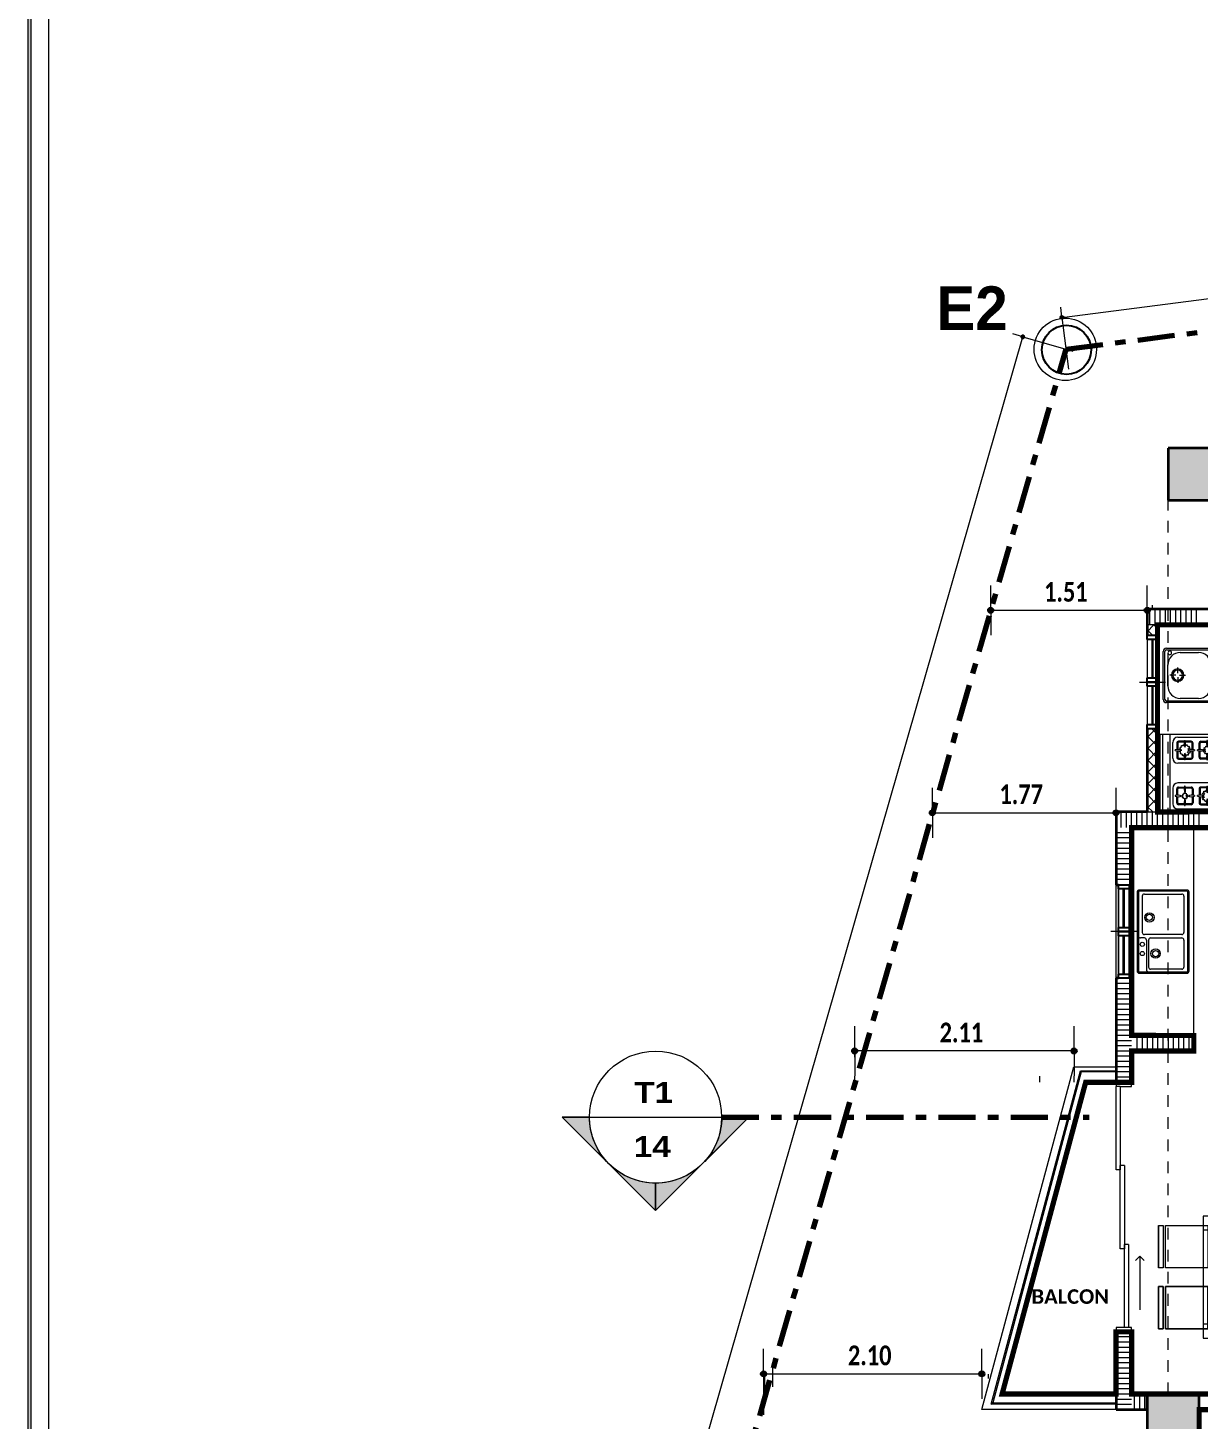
# Model space of a CAD drawing. Header units: metres. Extents: x -144 to 1000, y -717 to 29.
# Drawn here: x 724.58 to 735.85, y -557.51 to -544.12 of the extents above; entities that cross this region are included whole.
import ezdxf

# ---------------------------------------------------------------- set-up
doc = ezdxf.new("R2010")
doc.units = ezdxf.units.M
doc.linetypes.add('basculante modificado', pattern=[0.18, 0.1125, -0.0675])
doc.linetypes.add('Dash Dot 3_16_', pattern=[0.595313, 0.357187, -0.119063, 0, -0.119063])
doc.layers.get('0').update_dxf_attribs({"color": 1})
doc.layers.add('00-MEDICION', color=30, linetype='Continuous')
for name, color, linetype, lineweight in [('A-ANNO-DIMS', 1, 'Continuous', 9), ('A-DETL', 1, 'Continuous', 9), ('A-DETL-GENF', 1, 'Continuous', 9), ('A-DETL-THIN', 1, 'Continuous', 9), ('A-DOOR', 1, 'Continuous', 9), ('A-DOOR-FRAM', 1, 'Continuous', 9), ('A-FLOR', 2, 'Continuous', 9), ('A-FLOR-HRAL', 1, 'Continuous', 9), ('A-GLAZ', 1, 'Continuous', 9), ('A-WALL', 4, 'Continuous', 9), ('G-ANNO-SYMB', 1, 'Continuous', 9), ('G-ANNO-TEXT', 2, 'Continuous', 9), ('G-ANNO-TTLB', 3, 'Continuous', 18), ('G-IMPT', 1, 'Continuous', 9), ('P-SANR-FIXT', 1, 'Continuous', 9), ('S-COLS', 7, 'Continuous', 9)]:
    doc.layers.add(name, color=color, linetype=linetype, lineweight=lineweight)
doc.layers.add('A-WALL-PATT', color=7, linetype='Continuous', lineweight=35, true_color=0x9c9c9c)
doc.styles.add('Arial Black', font='', dxfattribs={"height": 0.15})
doc.styles.add('Britannic Bold_B', font='', dxfattribs={"width": 0.7})
doc.styles.add('Calibri_B', font='calibrib.ttf', dxfattribs={"height": 0.165})
doc.styles.add('Calibri_B_7', font='calibrib.ttf', dxfattribs={"width": 0.8, "height": 0.18})
doc.styles.get('Arial Black').set_extended_font_data('Arial Black')
doc.styles.get('Britannic Bold_B').set_extended_font_data('Britannic Bold', bold=True)

# ---------------------------------------------------------------- blocks, each defined once
blk = doc.blocks.new('tarjeta de nathalie 00')
at = {"layer": 'G-IMPT', "lineweight": 9}
h = blk.add_hatch(color=3, dxfattribs=at)
h.paths.add_polyline_path([(-145.23888, -717.38489), (-145.21019, -717.38489), (-145.21019, -716.89355), (-145.21019, -716.79934), (-145.23888, -716.79934), (-145.23888, -716.89379)])
h.paths.add_polyline_path([(-145.20996, -716.7991), (-145.20996, -717.3851), (-145.2392, -717.3851), (-145.2392, -716.7991)])
h.paths.add_polyline_path([(-145.23902, -717.3868), (-145.20826, -717.3868), (-145.20826, -716.7974), (-145.2392, -716.7974), (-146.09866, -716.7974), (-146.09866, -717.3868)])
h.paths.add_polyline_path([(-145.20795, -716.79707), (-145.20795, -717.3871), (-146.09898, -717.3871), (-146.09898, -716.79707)])
at = {"layer": 'G-ANNO-TTLB'}
for p, q in [((-146.09898, -716.79707), (-146.09898, -717.3871)), ((-146.09898, -716.79707), (-146.09898, -717.38713)), ((-146.09866, -717.3868), (-146.09866, -716.7974)), ((-146.09696, -717.3851), (-146.09696, -716.7991))]:
    blk.add_line(p, q, dxfattribs=at)
blk = doc.blocks.new('A$C4d52d4f2')
blk.add_circle((-0.79054, -0.16864), 0.00238)
blk = doc.blocks.new('COMEDOR 6 SILLAS - 23-comedor 6_dwg-323363-Nivel 13')
at = {"layer": 'G-IMPT'}
for p, q in [((-2212.753, 502.635), (-2211.58, 502.635)), ((-2212.618, 501.836), (-2212.618, 502.723)), ((-2211.715, 501.836), (-2211.715, 502.723)), ((-2212.145, 502.138), (-2212.467, 502.46)), ((-2211.94, 502.092), (-2212.262, 502.414)), ((-2212.753, 501.924), (-2211.58, 501.924))]:
    blk.add_line(p, q, dxfattribs=at)
at = {"layer": 'G-IMPT', "flags": 128}
for points in [[(-2212.663, 503.152), (-2212.663, 503.107), (-2212.257, 503.107), (-2212.257, 503.152), (-2212.663, 503.152), (-2212.257, 503.152)], [(-2212.663, 501.407), (-2212.663, 501.452), (-2212.257, 501.452), (-2212.257, 501.407), (-2212.663, 501.407), (-2212.257, 501.407)]]:
    blk.add_lwpolyline(points, dxfattribs=at)
for points in [[(-2212.663, 502.723), (-2212.663, 502.678), (-2212.257, 502.678), (-2212.257, 502.723), (-2212.257, 503.084), (-2212.663, 503.084)], [(-2212.076, 503.107), (-2211.67, 503.107), (-2211.67, 503.152), (-2212.076, 503.152), (-2212.076, 503.107), (-2212.076, 503.152), (-2211.67, 503.152), (-2212.076, 503.152), (-2211.67, 503.152), (-2211.67, 503.107)], [(-2212.076, 502.723), (-2212.076, 502.678), (-2211.67, 502.678), (-2211.67, 502.723), (-2211.67, 503.084), (-2212.076, 503.084), (-2212.076, 502.723), (-2212.076, 503.084), (-2211.67, 503.084), (-2211.67, 502.723), (-2211.67, 502.678), (-2212.076, 502.678)], [(-2212.753, 502.723), (-2211.58, 502.723), (-2211.58, 501.836), (-2212.753, 501.836)], [(-2213.137, 502.483), (-2213.182, 502.483), (-2213.182, 502.076), (-2213.137, 502.076)], [(-2213.137, 502.076), (-2213.182, 502.076), (-2213.182, 502.483), (-2213.137, 502.483)], [(-2212.753, 502.483), (-2213.114, 502.483), (-2213.114, 502.076), (-2212.753, 502.076), (-2212.708, 502.076), (-2212.708, 502.483)], [(-2212.753, 502.076), (-2213.114, 502.076), (-2213.114, 502.483), (-2212.753, 502.483), (-2212.708, 502.483), (-2212.708, 502.076)], [(-2211.58, 502.483), (-2211.219, 502.483), (-2211.219, 502.076), (-2211.58, 502.076), (-2211.625, 502.076), (-2211.625, 502.483)], [(-2211.58, 502.076), (-2211.219, 502.076), (-2211.219, 502.483), (-2211.58, 502.483), (-2211.625, 502.483), (-2211.625, 502.076)], [(-2211.196, 502.483), (-2211.151, 502.483), (-2211.151, 502.076), (-2211.196, 502.076)], [(-2211.196, 502.076), (-2211.151, 502.076), (-2211.151, 502.483), (-2211.196, 502.483)], [(-2212.663, 501.836), (-2212.663, 501.881), (-2212.257, 501.881), (-2212.257, 501.836), (-2212.257, 501.475), (-2212.663, 501.475)], [(-2211.67, 501.836), (-2211.67, 501.881), (-2212.076, 501.881), (-2212.076, 501.836), (-2212.076, 501.475), (-2211.67, 501.475)], [(-2211.67, 501.836), (-2211.67, 501.881), (-2212.076, 501.881), (-2212.076, 501.836), (-2212.076, 501.475), (-2211.67, 501.475)], [(-2212.076, 501.452), (-2212.076, 501.407), (-2211.67, 501.407), (-2212.076, 501.407), (-2211.67, 501.407), (-2211.67, 501.452), (-2212.076, 501.452), (-2212.076, 501.407), (-2211.67, 501.407), (-2211.67, 501.452)]]:
    blk.add_lwpolyline(points, close=True, dxfattribs=at)
blk = doc.blocks.new('ESTUFA TIPO - 13-estufa_dwg-319792-Nivel 13')
at = {"layer": 'G-IMPT'}
for p, q in [((-2234.028, 503.542), (-2234.028, 504.282)), ((-2233.957, 503.542), (-2233.957, 504.282)), ((-2233.882, 504.257), (-2233.532, 504.257)), ((-2233.932, 504.057), (-2233.932, 504.207)), ((-2233.907, 504.129), (-2233.907, 504.136)), ((-2233.893, 504.2), (-2233.893, 504.139)), ((-2233.893, 504.126), (-2233.893, 504.065)), ((-2233.884, 504.2), (-2233.884, 504.14)), ((-2233.884, 504.125), (-2233.884, 504.065)), ((-2233.82, 504.218), (-2233.875, 504.218)), ((-2233.821, 504.209), (-2233.875, 504.209)), ((-2233.86, 504.145), (-2233.867, 504.146)), ((-2233.86, 504.12), (-2233.867, 504.118)), ((-2233.862, 504.16), (-2233.855, 504.156)), ((-2233.862, 504.105), (-2233.855, 504.109)), ((-2233.847, 504.165), (-2233.853, 504.171)), ((-2233.847, 504.099), (-2233.853, 504.094)), ((-2233.842, 504.179), (-2233.838, 504.173)), ((-2233.827, 504.177), (-2233.829, 504.185)), ((-2233.818, 504.225), (-2233.811, 504.225)), ((-2233.754, 504.218), (-2233.809, 504.218)), ((-2233.754, 504.209), (-2233.808, 504.209)), ((-2233.802, 504.177), (-2233.8, 504.185)), ((-2233.787, 504.179), (-2233.791, 504.173)), ((-2233.782, 504.165), (-2233.776, 504.171)), ((-2233.782, 504.099), (-2233.776, 504.094)), ((-2233.767, 504.16), (-2233.774, 504.156)), ((-2233.767, 504.105), (-2233.774, 504.109)), ((-2233.769, 504.145), (-2233.762, 504.146)), ((-2233.769, 504.12), (-2233.762, 504.118)), ((-2233.745, 504.14), (-2233.745, 504.2)), ((-2233.745, 504.065), (-2233.745, 504.125)), ((-2233.736, 504.139), (-2233.736, 504.2)), ((-2233.736, 504.065), (-2233.736, 504.126)), ((-2233.678, 504.139), (-2233.678, 504.2)), ((-2233.678, 504.065), (-2233.678, 504.126)), ((-2233.669, 504.14), (-2233.669, 504.2)), ((-2233.669, 504.065), (-2233.669, 504.125)), ((-2233.66, 504.218), (-2233.605, 504.218)), ((-2233.66, 504.209), (-2233.606, 504.209)), ((-2233.631, 504.141), (-2233.636, 504.142)), ((-2233.631, 504.124), (-2233.636, 504.123)), ((-2233.632, 504.151), (-2233.628, 504.149)), ((-2233.632, 504.113), (-2233.628, 504.116)), ((-2233.623, 504.156), (-2233.626, 504.159)), ((-2233.623, 504.109), (-2233.626, 504.106)), ((-2233.619, 504.165), (-2233.616, 504.161)), ((-2233.619, 504.1), (-2233.616, 504.104)), ((-2233.608, 504.164), (-2233.609, 504.169)), ((-2233.608, 504.101), (-2233.609, 504.096)), ((-2233.596, 504.225), (-2233.603, 504.225)), ((-2233.594, 504.218), (-2233.539, 504.218)), ((-2233.593, 504.209), (-2233.539, 504.209)), ((-2233.591, 504.164), (-2233.59, 504.169)), ((-2233.591, 504.101), (-2233.59, 504.096)), ((-2233.58, 504.165), (-2233.583, 504.161)), ((-2233.58, 504.1), (-2233.583, 504.104)), ((-2233.576, 504.156), (-2233.573, 504.159)), ((-2233.576, 504.109), (-2233.573, 504.106)), ((-2233.567, 504.151), (-2233.571, 504.149)), ((-2233.567, 504.113), (-2233.571, 504.116)), ((-2233.568, 504.141), (-2233.563, 504.142)), ((-2233.568, 504.124), (-2233.563, 504.123)), ((-2233.53, 504.2), (-2233.53, 504.14)), ((-2233.53, 504.125), (-2233.53, 504.065)), ((-2233.521, 504.2), (-2233.521, 504.139)), ((-2233.521, 504.126), (-2233.521, 504.065)), ((-2233.507, 504.129), (-2233.507, 504.136)), ((-2233.482, 504.207), (-2233.482, 504.057)), ((-2233.532, 504.007), (-2233.882, 504.007)), ((-2233.875, 504.056), (-2233.821, 504.056)), ((-2233.875, 504.047), (-2233.82, 504.047)), ((-2233.842, 504.085), (-2233.838, 504.092)), ((-2233.827, 504.087), (-2233.829, 504.08)), ((-2233.811, 504.04), (-2233.818, 504.04)), ((-2233.809, 504.047), (-2233.754, 504.047)), ((-2233.808, 504.056), (-2233.754, 504.056)), ((-2233.802, 504.087), (-2233.8, 504.08)), ((-2233.787, 504.085), (-2233.791, 504.092)), ((-2233.606, 504.056), (-2233.66, 504.056)), ((-2233.605, 504.047), (-2233.66, 504.047)), ((-2233.603, 504.04), (-2233.596, 504.04)), ((-2233.539, 504.047), (-2233.594, 504.047)), ((-2233.539, 504.056), (-2233.593, 504.056)), ((-2233.932, 503.767), (-2233.932, 503.617)), ((-2233.893, 503.699), (-2233.893, 503.76)), ((-2233.884, 503.7), (-2233.884, 503.76)), ((-2233.532, 503.817), (-2233.882, 503.817)), ((-2233.875, 503.778), (-2233.82, 503.778)), ((-2233.875, 503.769), (-2233.821, 503.769)), ((-2233.837, 503.698), (-2233.841, 503.699)), ((-2233.838, 503.706), (-2233.835, 503.704)), ((-2233.831, 503.709), (-2233.834, 503.712)), ((-2233.828, 503.716), (-2233.826, 503.713)), ((-2233.821, 503.715), (-2233.822, 503.719)), ((-2233.811, 503.785), (-2233.818, 503.785)), ((-2233.814, 503.72), (-2233.814, 503.716)), ((-2233.809, 503.778), (-2233.754, 503.778)), ((-2233.808, 503.769), (-2233.754, 503.769)), ((-2233.808, 503.715), (-2233.807, 503.719)), ((-2233.801, 503.716), (-2233.803, 503.713)), ((-2233.798, 503.709), (-2233.795, 503.712)), ((-2233.791, 503.706), (-2233.794, 503.704)), ((-2233.792, 503.698), (-2233.788, 503.699)), ((-2233.745, 503.76), (-2233.745, 503.7)), ((-2233.736, 503.76), (-2233.736, 503.699)), ((-2233.678, 503.76), (-2233.678, 503.699)), ((-2233.669, 503.76), (-2233.669, 503.7)), ((-2233.605, 503.778), (-2233.66, 503.778)), ((-2233.606, 503.769), (-2233.66, 503.769)), ((-2233.645, 503.705), (-2233.652, 503.706)), ((-2233.647, 503.72), (-2233.64, 503.716)), ((-2233.632, 503.725), (-2233.638, 503.731)), ((-2233.627, 503.739), (-2233.623, 503.733)), ((-2233.612, 503.737), (-2233.614, 503.745)), ((-2233.603, 503.785), (-2233.596, 503.785)), ((-2233.539, 503.778), (-2233.594, 503.778)), ((-2233.539, 503.769), (-2233.593, 503.769)), ((-2233.587, 503.737), (-2233.585, 503.745)), ((-2233.572, 503.739), (-2233.576, 503.733)), ((-2233.567, 503.725), (-2233.561, 503.731)), ((-2233.552, 503.72), (-2233.559, 503.716)), ((-2233.554, 503.705), (-2233.547, 503.706)), ((-2233.53, 503.7), (-2233.53, 503.76)), ((-2233.521, 503.699), (-2233.521, 503.76)), ((-2233.482, 503.617), (-2233.482, 503.767)), ((-2233.907, 503.696), (-2233.907, 503.689)), ((-2233.893, 503.625), (-2233.893, 503.686)), ((-2233.884, 503.625), (-2233.884, 503.685)), ((-2233.882, 503.567), (-2233.532, 503.567)), ((-2233.821, 503.616), (-2233.875, 503.616)), ((-2233.82, 503.607), (-2233.875, 503.607)), ((-2233.842, 503.692), (-2233.838, 503.692)), ((-2233.837, 503.686), (-2233.841, 503.685)), ((-2233.838, 503.679), (-2233.835, 503.681)), ((-2233.831, 503.676), (-2233.834, 503.673)), ((-2233.828, 503.669), (-2233.826, 503.672)), ((-2233.821, 503.67), (-2233.822, 503.666)), ((-2233.818, 503.6), (-2233.811, 503.6)), ((-2233.814, 503.665), (-2233.814, 503.669)), ((-2233.754, 503.607), (-2233.809, 503.607)), ((-2233.808, 503.67), (-2233.807, 503.666)), ((-2233.754, 503.616), (-2233.808, 503.616)), ((-2233.801, 503.669), (-2233.803, 503.672)), ((-2233.798, 503.676), (-2233.795, 503.673)), ((-2233.791, 503.679), (-2233.794, 503.681)), ((-2233.792, 503.686), (-2233.788, 503.685)), ((-2233.787, 503.692), (-2233.791, 503.692)), ((-2233.745, 503.685), (-2233.745, 503.625)), ((-2233.736, 503.686), (-2233.736, 503.625)), ((-2233.678, 503.686), (-2233.678, 503.625)), ((-2233.669, 503.685), (-2233.669, 503.625)), ((-2233.66, 503.616), (-2233.606, 503.616)), ((-2233.66, 503.607), (-2233.605, 503.607)), ((-2233.645, 503.68), (-2233.652, 503.678)), ((-2233.647, 503.665), (-2233.64, 503.669)), ((-2233.632, 503.659), (-2233.638, 503.654)), ((-2233.627, 503.645), (-2233.623, 503.652)), ((-2233.612, 503.647), (-2233.614, 503.64)), ((-2233.596, 503.6), (-2233.603, 503.6)), ((-2233.594, 503.607), (-2233.539, 503.607)), ((-2233.593, 503.616), (-2233.539, 503.616)), ((-2233.587, 503.647), (-2233.585, 503.64)), ((-2233.572, 503.645), (-2233.576, 503.652)), ((-2233.567, 503.659), (-2233.561, 503.654)), ((-2233.552, 503.665), (-2233.559, 503.669)), ((-2233.554, 503.68), (-2233.547, 503.678)), ((-2233.53, 503.625), (-2233.53, 503.685)), ((-2233.521, 503.625), (-2233.521, 503.686)), ((-2233.507, 503.696), (-2233.507, 503.689))]:
    blk.add_line(p, q, dxfattribs=at)
at = {"layer": 'G-IMPT', "flags": 128}
for points in [[(-2234.057, 504.282), (-2234.057, 503.542), (-2233.457, 503.542), (-2233.457, 504.282)], [(-2233.722, 504.136), (-2233.722, 504.129)], [(-2233.692, 504.136), (-2233.692, 504.129)], [(-2233.454, 504.162), (-2233.454, 504.204), (-2233.44, 504.204), (-2233.44, 504.162)], [(-2233.454, 504.103), (-2233.454, 504.061), (-2233.44, 504.061), (-2233.44, 504.103)], [(-2233.454, 504.003), (-2233.454, 503.821), (-2233.441, 503.821), (-2233.441, 504.003)], [(-2233.454, 503.722), (-2233.454, 503.764), (-2233.44, 503.764), (-2233.44, 503.722)], [(-2233.722, 503.696), (-2233.722, 503.689)], [(-2233.692, 503.689), (-2233.692, 503.696)], [(-2233.454, 503.663), (-2233.454, 503.621), (-2233.44, 503.621), (-2233.44, 503.663)]]:
    blk.add_lwpolyline(points, close=True, dxfattribs=at)
for points in [[(-2233.457, 503.566), (-2233.425, 503.566), (-2233.425, 504.258), (-2233.457, 504.258)], [(-2233.457, 503.576), (-2233.435, 503.576), (-2233.435, 504.248), (-2233.457, 504.248)]]:
    blk.add_lwpolyline(points, dxfattribs=at)
at = {"layer": 'G-IMPT'}
for centre, radius, start, end in [((-2233.882, 504.207), 0.05, 90, 180), ((-2233.532, 504.207), 0.05, 360, 90), ((-2233.881, 504.038), 0.101, 67.854, 105.3116), ((-2233.881, 504.226), 0.101, 254.6884, 292.146), ((-2233.875, 504.2), 0.018, 90, 180), ((-2233.875, 504.2), 0.009, 90, 180), ((-2233.814, 504.132), 0.0543, 187.1393, 195), ((-2233.814, 504.132), 0.0543, 150, 165), ((-2233.814, 504.132), 0.0543, 210, 225), ((-2233.814, 504.132), 0.0467, 165, 173.1767), ((-2233.814, 504.132), 0.0467, 195, 210), ((-2233.814, 504.132), 0.0467, 135, 150), ((-2233.814, 504.132), 0.0543, 120, 135), ((-2233.814, 504.132), 0.0467, 225, 240), ((-2233.814, 504.132), 0.0467, 105, 120), ((-2233.814, 504.132), 0.0543, 97.1393, 105), ((-2233.721, 504.199), 0.101, 164.6884, 202.146), ((-2233.721, 504.066), 0.101, 157.854, 195.3116), ((-2233.908, 504.199), 0.101, 337.854, 15.3116), ((-2233.908, 504.066), 0.101, 344.6884, 22.146), ((-2233.814, 504.132), 0.0467, 75, 83.1767), ((-2233.814, 504.132), 0.0543, 60, 75), ((-2233.814, 504.132), 0.0467, 45, 60), ((-2233.814, 504.132), 0.0351, 315, 355.75), ((-2233.748, 504.038), 0.101, 74.6884, 112.146), ((-2233.748, 504.038), 0.101, 74.6884, 112.146), ((-2233.748, 504.226), 0.101, 247.854, 285.3116), ((-2233.748, 504.226), 0.101, 247.854, 285.3116), ((-2233.814, 504.132), 0.0351, 4.25, 30), ((-2233.814, 504.132), 0.0467, 315, 330), ((-2233.814, 504.132), 0.0543, 30, 45), ((-2233.814, 504.132), 0.0467, 15, 30), ((-2233.814, 504.132), 0.0467, 345, 353.1767), ((-2233.814, 504.132), 0.0543, 330, 345), ((-2233.814, 504.132), 0.0543, 7.1393, 15), ((-2233.754, 504.2), 0.018, 0, 90), ((-2233.754, 504.2), 0.009, 0, 90), ((-2233.666, 504.038), 0.101, 67.854, 105.3116), ((-2233.666, 504.038), 0.101, 67.854, 105.3116), ((-2233.666, 504.226), 0.101, 254.6884, 292.146), ((-2233.666, 504.226), 0.101, 254.6884, 292.146), ((-2233.66, 504.2), 0.018, 90, 180), ((-2233.66, 504.2), 0.009, 90, 180), ((-2233.599, 504.132), 0.038, 165, 174.7459), ((-2233.599, 504.132), 0.038, 195, 210), ((-2233.599, 504.132), 0.038, 135, 150), ((-2233.599, 504.132), 0.0327, 183.1677, 195), ((-2233.599, 504.132), 0.0327, 150, 165), ((-2233.599, 504.132), 0.0327, 210, 225), ((-2233.599, 504.132), 0.038, 225, 240), ((-2233.599, 504.132), 0.0245, 150, 225), ((-2233.599, 504.132), 0.0327, 120, 135), ((-2233.599, 504.132), 0.038, 105, 120), ((-2233.599, 504.132), 0.0327, 240, 255), ((-2233.599, 504.132), 0.0327, 93.1677, 105), ((-2233.506, 504.199), 0.101, 164.6884, 202.146), ((-2233.506, 504.066), 0.101, 157.854, 195.3116), ((-2233.693, 504.199), 0.101, 337.854, 15.3116), ((-2233.693, 504.066), 0.101, 344.6884, 22.146), ((-2233.599, 504.132), 0.0327, 273.1677, 285), ((-2233.599, 504.132), 0.038, 75, 84.7459), ((-2233.599, 504.132), 0.0327, 60, 75), ((-2233.599, 504.132), 0.038, 285, 300), ((-2233.599, 504.132), 0.0327, 300, 315), ((-2233.599, 504.132), 0.038, 45, 60), ((-2233.599, 504.132), 0.0327, 30, 45), ((-2233.599, 504.132), 0.038, 315, 330), ((-2233.533, 504.038), 0.101, 74.6884, 112.146), ((-2233.533, 504.226), 0.101, 247.854, 285.3116), ((-2233.599, 504.132), 0.0327, 330, 345), ((-2233.599, 504.132), 0.0327, 3.1677, 15), ((-2233.599, 504.132), 0.038, 15, 30), ((-2233.599, 504.132), 0.038, 345, 354.7459), ((-2233.539, 504.2), 0.018, 0, 90), ((-2233.539, 504.2), 0.009, 0, 90), ((-2233.882, 504.057), 0.05, 180, 270), ((-2233.875, 504.065), 0.018, 180, 270), ((-2233.875, 504.065), 0.009, 180, 270), ((-2233.814, 504.132), 0.0543, 240, 255), ((-2233.814, 504.132), 0.0467, 255, 263.1767), ((-2233.814, 504.132), 0.0543, 277.1393, 285), ((-2233.814, 504.132), 0.0467, 285, 300), ((-2233.814, 504.132), 0.0543, 300, 315), ((-2233.754, 504.065), 0.018, 270, 0), ((-2233.754, 504.065), 0.009, 270, 0), ((-2233.66, 504.065), 0.018, 180, 270), ((-2233.66, 504.065), 0.009, 180, 270), ((-2233.599, 504.132), 0.038, 255, 264.7459), ((-2233.539, 504.065), 0.009, 270, 360), ((-2233.539, 504.065), 0.018, 270, 0), ((-2233.532, 504.057), 0.05, 270, 0), ((-2233.882, 503.767), 0.05, 90, 180), ((-2233.881, 503.598), 0.101, 67.854, 105.3116), ((-2233.875, 503.76), 0.018, 90, 180), ((-2233.875, 503.76), 0.009, 90, 180), ((-2233.814, 503.692), 0.0272, 165, 180), ((-2233.814, 503.692), 0.0272, 135, 150), ((-2233.814, 503.692), 0.0233, 150, 165), ((-2233.814, 503.692), 0.0233, 120, 135), ((-2233.814, 503.692), 0.0272, 105, 120), ((-2233.721, 503.759), 0.101, 164.6884, 202.146), ((-2233.814, 503.692), 0.0233, 90, 105), ((-2233.908, 503.759), 0.101, 337.854, 15.3116), ((-2233.814, 503.692), 0.0272, 75, 90), ((-2233.814, 503.692), 0.0233, 60, 75), ((-2233.814, 503.692), 0.0175, 330, 45), ((-2233.814, 503.692), 0.0272, 45, 60), ((-2233.814, 503.692), 0.0233, 30, 45), ((-2233.814, 503.692), 0.0233, 360, 15), ((-2233.814, 503.692), 0.0272, 15, 30), ((-2233.748, 503.598), 0.101, 74.6884, 112.146), ((-2233.748, 503.598), 0.101, 74.6884, 112.146), ((-2233.754, 503.76), 0.018, 0, 90), ((-2233.754, 503.76), 0.009, 0, 90), ((-2233.666, 503.598), 0.101, 67.854, 105.3116), ((-2233.666, 503.598), 0.101, 67.854, 105.3116), ((-2233.66, 503.76), 0.018, 90, 180), ((-2233.66, 503.76), 0.009, 90, 180), ((-2233.599, 503.692), 0.0543, 150, 165), ((-2233.599, 503.692), 0.0467, 165, 173.1767), ((-2233.599, 503.692), 0.0467, 135, 150), ((-2233.599, 503.692), 0.0543, 120, 135), ((-2233.599, 503.692), 0.0351, 135, 175.75), ((-2233.599, 503.692), 0.0467, 105, 120), ((-2233.599, 503.692), 0.0543, 97.1393, 105), ((-2233.506, 503.759), 0.101, 164.6884, 202.146), ((-2233.693, 503.759), 0.101, 337.854, 15.3116), ((-2233.599, 503.692), 0.0467, 75, 83.1767), ((-2233.599, 503.692), 0.0543, 60, 75), ((-2233.599, 503.692), 0.0467, 45, 60), ((-2233.533, 503.598), 0.101, 74.6884, 112.146), ((-2233.599, 503.692), 0.0543, 30, 45), ((-2233.599, 503.692), 0.0467, 15, 30), ((-2233.599, 503.692), 0.0543, 7.1393, 15), ((-2233.539, 503.76), 0.018, 0, 90), ((-2233.539, 503.76), 0.009, 0, 90), ((-2233.532, 503.767), 0.05, 360, 90), ((-2233.882, 503.617), 0.05, 180, 270), ((-2233.881, 503.786), 0.101, 254.6884, 292.146), ((-2233.875, 503.625), 0.018, 180, 270), ((-2233.875, 503.625), 0.009, 180, 270), ((-2233.814, 503.692), 0.0272, 195, 210), ((-2233.814, 503.692), 0.0233, 180, 195), ((-2233.814, 503.692), 0.0233, 210, 225), ((-2233.814, 503.692), 0.0272, 225, 240), ((-2233.814, 503.692), 0.0233, 240, 255), ((-2233.814, 503.692), 0.0272, 255, 270), ((-2233.721, 503.626), 0.101, 157.854, 195.3116), ((-2233.814, 503.692), 0.0233, 270, 285), ((-2233.908, 503.626), 0.101, 344.6884, 22.146), ((-2233.814, 503.692), 0.0272, 285, 300), ((-2233.814, 503.692), 0.0233, 300, 315), ((-2233.814, 503.692), 0.0272, 315, 330), ((-2233.814, 503.692), 0.0233, 330, 345), ((-2233.814, 503.692), 0.0272, 345, 360), ((-2233.748, 503.786), 0.101, 247.854, 285.3116), ((-2233.748, 503.786), 0.101, 247.854, 285.3116), ((-2233.754, 503.625), 0.009, 270, 0), ((-2233.754, 503.625), 0.018, 270, 360), ((-2233.666, 503.786), 0.101, 254.6884, 292.146), ((-2233.666, 503.786), 0.101, 254.6884, 292.146), ((-2233.66, 503.625), 0.018, 180, 270), ((-2233.66, 503.625), 0.009, 180, 270), ((-2233.599, 503.692), 0.0543, 187.1393, 195), ((-2233.599, 503.692), 0.0543, 210, 225), ((-2233.599, 503.692), 0.0467, 195, 210), ((-2233.599, 503.692), 0.0351, 184.25, 210), ((-2233.599, 503.692), 0.0467, 225, 240), ((-2233.599, 503.692), 0.0543, 240, 255), ((-2233.599, 503.692), 0.0467, 255, 263.1767), ((-2233.506, 503.626), 0.101, 157.854, 195.3116), ((-2233.693, 503.626), 0.101, 344.6884, 22.146), ((-2233.599, 503.692), 0.0543, 277.1393, 285), ((-2233.599, 503.692), 0.0467, 285, 300), ((-2233.533, 503.786), 0.101, 247.854, 285.3116), ((-2233.599, 503.692), 0.0543, 300, 315), ((-2233.599, 503.692), 0.0467, 315, 330), ((-2233.599, 503.692), 0.0467, 345, 353.1767), ((-2233.599, 503.692), 0.0543, 330, 345), ((-2233.539, 503.625), 0.018, 270, 360), ((-2233.539, 503.625), 0.009, 270, 0), ((-2233.532, 503.617), 0.05, 270, 0)]:
    blk.add_arc(centre, radius, start, end, dxfattribs=at)
blk = doc.blocks.new('LAVAMANO DE COCINA - LAVADERO COCINA_dwg-2002165-Nivel 13')
at = {"layer": 'G-IMPT'}
for p, q in [((-472.42, -982.669), (-472.42, -983.129)), ((-472.407, -982.669), (-472.407, -983.129)), ((-471.64, -982.649), (-472.4, -982.649)), ((-471.64, -982.662), (-472.4, -982.662)), ((-472.101, -982.739), (-472.387, -982.739)), ((-472.081, -982.719), (-472.081, -982.682)), ((-472.048, -983.079), (-472.048, -982.719)), ((-471.678, -982.699), (-472.028, -982.699)), ((-471.658, -982.719), (-471.658, -983.079)), ((-471.632, -983.129), (-471.632, -982.669)), ((-471.62, -983.129), (-471.62, -982.669)), ((-472.381, -983.079), (-472.381, -982.779)), ((-472.101, -982.759), (-472.361, -982.759)), ((-472.081, -982.779), (-472.081, -983.079)), ((-472.4, -983.137), (-471.64, -983.137)), ((-472.4, -983.149), (-471.64, -983.149)), ((-472.101, -983.099), (-472.361, -983.099)), ((-471.678, -983.099), (-472.028, -983.099))]:
    blk.add_line(p, q, dxfattribs=at)
for centre, radius in [((-472.231, -982.699), 0.02), ((-472.142, -982.699), 0.02), ((-471.883, -982.767), 0.045), ((-471.883, -982.767), 0.03), ((-472.231, -982.827), 0.045), ((-472.231, -982.827), 0.03)]:
    blk.add_circle(centre, radius, dxfattribs=at)
for centre, radius, start, end in [((-472.4, -982.669), 0.02, 90, 180), ((-472.4, -982.669), 0.0075, 90, 180), ((-472.387, -982.759), 0.02, 90, 180), ((-472.101, -982.719), 0.02, 270, 0), ((-472.061, -982.682), 0.02, 90, 180), ((-472.028, -982.719), 0.02, 90, 180), ((-471.678, -982.719), 0.02, 0, 90), ((-471.64, -982.669), 0.02, 360, 90), ((-471.64, -982.669), 0.0075, 0, 90), ((-472.361, -982.779), 0.02, 90, 180), ((-472.101, -982.779), 0.02, 0, 90), ((-472.4, -983.129), 0.02, 180, 270), ((-472.4, -983.129), 0.0075, 180, 270), ((-472.361, -983.079), 0.02, 180, 270), ((-472.101, -983.079), 0.02, 270, 0), ((-472.028, -983.079), 0.02, 180, 270), ((-471.678, -983.079), 0.02, 270, 0), ((-471.64, -983.129), 0.0075, 270, 0), ((-471.64, -983.129), 0.02, 270, 360)]:
    blk.add_arc(centre, radius, start, end, dxfattribs=at)
blk = doc.blocks.new('F')
at = {"layer": 'A-ANNO-DIMS', "lineweight": 25, "true_color": 0x0000ff}
h = blk.add_hatch(color=5, dxfattribs=at)
edge = h.paths.add_edge_path()
edge.add_arc((737.089, -490.412), 0.015, 0, 360)
h = blk.add_hatch(color=5, dxfattribs=at)
edge = h.paths.add_edge_path()
edge.add_arc((736.713, -490.599), 0.015, 0, 360)
at = {"layer": 'G-ANNO-SYMB', "extrusion": (0, 0, -1)}
h = blk.add_hatch(color=256, dxfattribs=at)
edge = h.paths.add_edge_path()
edge.add_arc((-733.18, -498.104), 0.636, 317.9216, 360)
edge.add_line((-732.544, -498.104), (-732.282, -498.104))
edge.add_line((-732.282, -498.104), (-732.708, -498.53))
h = blk.add_hatch(color=256, dxfattribs=at)
edge = h.paths.add_edge_path()
edge.add_line((-733.652, -498.53), (-734.078, -498.104))
edge.add_line((-734.078, -498.104), (-733.816, -498.104))
edge.add_arc((-733.18, -498.104), 0.636, 180, 222.0784)
h = blk.add_hatch(color=256, dxfattribs=at)
edge = h.paths.add_edge_path()
edge.add_line((-732.731, -498.553), (-733.18, -499.002))
edge.add_line((-733.18, -499.002), (-733.18, -498.739))
edge.add_arc((-733.18, -498.104), 0.635, 270, 315)
h = blk.add_hatch(color=256, dxfattribs=at)
edge = h.paths.add_edge_path()
edge.add_arc((-733.18, -498.104), 0.635, 225, 270)
edge.add_line((-733.18, -498.739), (-733.18, -499.002))
edge.add_line((-733.18, -499.002), (-733.629, -498.553))
at = {"layer": 'S-COLS', "true_color": 0x5b5b5b}
h = blk.add_hatch(color=251, dxfattribs=at)
h.paths.add_polyline_path([(737.909, -511.619), (738.409, -511.619), (738.409, -510.719), (737.909, -510.719), (737.909, -511.443)])
h.paths.add_polyline_path([(756.209, -511.619), (756.209, -510.719), (755.709, -510.719), (755.709, -511.619), (756.155, -511.619)])
h.paths.add_polyline_path([(746.109, -511.619), (746.109, -510.719), (745.609, -510.719), (745.609, -511.619)])
h.paths.add_polyline_path([(737.97, -503.919), (738.409, -503.919), (738.409, -503.219), (737.909, -503.219), (737.909, -503.919)])
h.paths.add_polyline_path([(751.909, -503.919), (752.409, -503.919), (752.409, -500.769), (751.909, -500.769), (751.909, -503.769)])
h.paths.add_polyline_path([(755.809, -503.919), (756.209, -503.919), (756.209, -503.219), (755.809, -503.219), (755.809, -503.737)])
h.paths.add_polyline_path([(741.809, -503.919), (743.809, -503.919), (743.809, -503.419), (742.109, -503.419), (742.109, -501.269), (743.809, -501.269), (743.809, -500.769), (741.809, -500.769), (741.809, -503.772)])
h.paths.add_polyline_path([(746.109, -503.919), (746.109, -503.019), (745.609, -503.019), (745.609, -503.919), (745.759, -503.919)])
h.paths.add_polyline_path([(745.609, -501.669), (746.109, -501.669), (746.109, -500.769), (745.609, -500.769), (745.609, -500.809)])
h.paths.add_polyline_path([(737.909, -501.469), (738.409, -501.469), (738.409, -500.768), (737.909, -500.768), (737.909, -500.843)])
h.paths.add_polyline_path([(756.209, -501.469), (756.209, -501.469), (756.209, -500.768), (755.809, -500.769), (755.809, -501.469), (756.085, -501.469)])
h.paths.add_polyline_path([(745.684, -492.769), (746.109, -492.769), (746.109, -491.869), (745.609, -491.869), (745.609, -492.769)])
h.paths.add_polyline_path([(756.209, -492.769), (756.209, -491.869), (755.709, -491.869), (755.709, -492.769), (756.134, -492.769)])
h.paths.add_polyline_path([(739.009, -492.169), (739.009, -491.669), (738.109, -491.669), (738.109, -492.169), (738.603, -492.169)])
at = {"layer": 'A-ANNO-DIMS', "color": 5, "true_color": 0x0000ff}
for p, q in [((737.089, -490.412), (758.565, -487.649)), ((737.089, -490.412), (737.077, -490.313)), ((737.089, -490.412), (737.153, -490.908)), ((736.713, -490.599), (736.617, -490.571)), ((729.733, -514.89), (736.713, -490.599)), ((736.713, -490.599), (737.194, -490.737))]:
    blk.add_line(p, q, dxfattribs=at)
at = {"layer": 'A-ANNO-DIMS', "color": 5, "lineweight": 25, "true_color": 0x0000ff}
for centre in [(737.089, -490.412), (736.713, -490.599)]:
    blk.add_circle(centre, 0.015, dxfattribs=at)
at = {"layer": 'A-DETL', "color": 7, "linetype": 'Dash Dot 3_16_', "lineweight": 70}
for p, q in [((737.129, -490.718), (758.604, -487.954)), ((730.148, -515.01), (737.129, -490.718))]:
    blk.add_line(p, q, dxfattribs=at)
at = {"layer": 'A-DETL', "color": 7, "linetype": 'basculante modificado'}
blk.add_line((738.109, -500.768), (738.109, -492.169), dxfattribs=at)
at = {"layer": 'A-DETL', "color": 253, "true_color": 0xb6b6b6}
for p, q in [((736.403, -493.219), (736.403, -493.179)), ((736.403, -493.219), (736.403, -493.179)), ((737.959, -493.219), (737.959, -493.179)), ((735.842, -495.169), (735.842, -495.129)), ((735.842, -495.169), (735.842, -495.129)), ((737.609, -495.169), (737.609, -495.129)), ((735.095, -497.529), (735.095, -497.469)), ((735.095, -497.529), (735.095, -497.469)), ((736.876, -497.769), (736.876, -497.709)), ((734.228, -500.544), (734.228, -500.744)), ((736.381, -500.618), (736.381, -500.578))]:
    blk.add_line(p, q, dxfattribs=at)
at = {"layer": 'A-DETL-GENF', "lineweight": 25}
for p, q in [((737.909, -493.469), (738.009, -493.469)), ((737.909, -493.509), (737.909, -493.469)), ((738.009, -493.509), (737.909, -493.509)), ((738.009, -493.469), (738.009, -493.509)), ((737.909, -493.879), (738.009, -493.879)), ((737.909, -493.919), (737.909, -493.879)), ((737.909, -493.919), (738.009, -493.919)), ((737.909, -493.959), (737.909, -493.919)), ((738.009, -493.919), (737.909, -493.919)), ((738.009, -493.879), (738.009, -493.919)), ((738.009, -493.919), (738.009, -493.959)), ((738.009, -493.959), (737.909, -493.959)), ((737.909, -494.329), (738.009, -494.329)), ((737.909, -494.369), (737.909, -494.329)), ((738.009, -494.369), (737.909, -494.369)), ((738.009, -494.329), (738.009, -494.369)), ((737.634, -495.909), (737.634, -495.869)), ((737.634, -495.869), (737.734, -495.869)), ((737.734, -495.909), (737.634, -495.909)), ((737.734, -495.869), (737.734, -495.909)), ((737.634, -496.319), (737.634, -496.279)), ((737.634, -496.279), (737.734, -496.279)), ((737.734, -496.319), (737.634, -496.319)), ((737.634, -496.359), (737.634, -496.319)), ((737.634, -496.319), (737.734, -496.319)), ((737.734, -496.279), (737.734, -496.319)), ((737.734, -496.319), (737.734, -496.359)), ((737.734, -496.359), (737.634, -496.359)), ((737.634, -496.769), (737.634, -496.729)), ((737.634, -496.729), (737.734, -496.729)), ((737.734, -496.729), (737.734, -496.769)), ((737.734, -496.769), (737.634, -496.769))]:
    blk.add_line(p, q, dxfattribs=at)
at = {"layer": 'A-DETL-GENF'}
for p, q in [((737.909, -493.509), (737.909, -493.879)), ((737.954, -493.509), (737.954, -493.879)), ((737.964, -493.509), (737.964, -493.879)), ((738.009, -493.509), (738.009, -493.879)), ((737.909, -493.959), (737.909, -494.329)), ((737.954, -493.959), (737.954, -494.329)), ((737.964, -493.959), (737.964, -494.329)), ((738.009, -493.959), (738.009, -494.329)), ((737.634, -496.279), (737.634, -495.909)), ((737.679, -496.279), (737.679, -495.909)), ((737.689, -496.279), (737.689, -495.909)), ((737.734, -496.279), (737.734, -495.909)), ((737.634, -496.729), (737.634, -496.359)), ((737.679, -496.729), (737.679, -496.359)), ((737.689, -496.729), (737.689, -496.359)), ((737.734, -496.729), (737.734, -496.359))]:
    blk.add_line(p, q, dxfattribs=at)
at = {"layer": 'A-DETL-THIN'}
blk.add_circle((737.121, -490.719), 0.3, dxfattribs=at)
at = {"layer": 'A-DOOR'}
for q in [(737.795, -499.484), (737.88, -499.484), (737.838, -499.958)]:
    blk.add_line((737.838, -499.442), q, dxfattribs=at)
at = {"layer": 'A-DOOR-FRAM', "lineweight": 15}
for p, q in [((737.609, -497.769), (737.609, -497.809)), ((737.759, -497.809), (737.759, -497.769)), ((737.649, -497.809), (737.759, -497.809)), ((737.609, -500.129), (737.609, -500.169)), ((737.689, -500.129), (737.609, -500.129)), ((737.759, -500.129), (737.729, -500.129)), ((737.759, -500.169), (737.759, -500.129))]:
    blk.add_line(p, q, dxfattribs=at)
at = {"layer": 'A-DOOR-FRAM'}
for p, q in [((737.609, -498.61), (737.609, -497.809)), ((737.649, -497.809), (737.609, -497.809)), ((737.649, -497.809), (737.649, -498.61)), ((737.649, -499.37), (737.649, -498.569)), ((737.689, -498.569), (737.649, -498.569)), ((737.689, -498.569), (737.689, -499.37)), ((737.649, -498.61), (737.609, -498.61)), ((737.689, -499.37), (737.649, -499.37)), ((737.689, -500.129), (737.689, -499.329)), ((737.729, -499.329), (737.689, -499.329)), ((737.729, -499.329), (737.729, -500.129)), ((737.729, -500.129), (737.689, -500.129))]:
    blk.add_line(p, q, dxfattribs=at)
at = {"layer": 'A-FLOR'}
for p, q in [((738.009, -494.419), (738.603, -494.419)), ((738.359, -497.319), (738.359, -495.319))]:
    blk.add_line(p, q, dxfattribs=at)
at = {"layer": 'A-FLOR-HRAL'}
for p, q in [((736.407, -500.864), (737.266, -497.658)), ((737.275, -497.67), (736.423, -500.852)), ((737.266, -497.658), (737.609, -497.658)), ((737.266, -497.658), (737.275, -497.67)), ((737.609, -497.67), (737.275, -497.67)), ((736.407, -500.864), (736.423, -500.852)), ((737.609, -500.864), (736.407, -500.864)), ((736.423, -500.852), (737.609, -500.852))]:
    blk.add_line(p, q, dxfattribs=at)
at = {"layer": 'A-GLAZ'}
for p, q in [((738.009, -493.469), (737.909, -493.469)), ((737.909, -493.469), (737.909, -493.919)), ((738.009, -493.919), (738.009, -493.469)), ((737.834, -493.919), (738.084, -493.919)), ((738.009, -493.919), (737.909, -493.919)), ((737.909, -493.919), (737.909, -494.369)), ((738.009, -493.919), (737.909, -493.919)), ((738.009, -494.369), (738.009, -493.919)), ((738.009, -494.369), (737.909, -494.369)), ((737.634, -495.869), (737.734, -495.869)), ((737.634, -495.869), (737.634, -496.319)), ((737.734, -496.319), (737.734, -495.869)), ((737.809, -496.319), (737.559, -496.319)), ((737.634, -496.319), (737.734, -496.319)), ((737.634, -496.319), (737.734, -496.319)), ((737.634, -496.319), (737.634, -496.769)), ((737.734, -496.769), (737.734, -496.319)), ((737.634, -496.769), (737.734, -496.769))]:
    blk.add_line(p, q, dxfattribs=at)
at = {"layer": 'A-WALL', "lineweight": 35}
for p, q in [((738.509, -493.219), (737.909, -493.219)), ((737.909, -493.219), (737.909, -493.469)), ((738.009, -493.369), (738.659, -493.369)), ((738.009, -493.469), (738.009, -493.369)), ((737.909, -494.369), (737.909, -495.169)), ((738.009, -495.169), (738.009, -494.369)), ((737.909, -495.169), (737.609, -495.169)), ((737.609, -495.169), (737.609, -495.869)), ((738.809, -495.169), (738.009, -495.169)), ((737.759, -495.319), (738.809, -495.319)), ((737.759, -495.869), (737.759, -495.319)), ((737.609, -495.869), (737.634, -495.869)), ((737.734, -495.869), (737.759, -495.869)), ((737.609, -496.769), (737.609, -497.769)), ((737.634, -496.769), (737.609, -496.769)), ((737.759, -496.769), (737.734, -496.769)), ((737.759, -497.319), (737.759, -496.769)), ((738.359, -497.319), (737.759, -497.319)), ((738.359, -497.469), (738.359, -497.319)), ((737.759, -497.469), (738.359, -497.469)), ((737.759, -497.769), (737.759, -497.469)), ((737.609, -497.769), (737.759, -497.769)), ((737.609, -500.169), (737.609, -500.918)), ((737.759, -500.169), (737.609, -500.169)), ((737.759, -500.768), (737.759, -500.169)), ((737.909, -500.768), (737.759, -500.768)), ((737.909, -500.918), (737.909, -500.768)), ((737.609, -500.918), (737.909, -500.918))]:
    blk.add_line(p, q, dxfattribs=at)
at = {"layer": 'A-WALL'}
for p, q in [((738.009, -493.369), (737.909, -493.369)), ((737.909, -495.169), (738.009, -495.169)), ((737.609, -496.769), (737.609, -495.869)), ((737.759, -495.869), (737.759, -496.769)), ((736.318, -500.918), (737.202, -497.619)), ((737.202, -497.619), (737.609, -497.619)), ((737.317, -497.769), (736.514, -500.768)), ((737.609, -497.769), (737.317, -497.769)), ((736.514, -500.768), (737.609, -500.768)), ((737.609, -500.918), (736.318, -500.918))]:
    blk.add_line(p, q, dxfattribs=at)
at = {"layer": 'A-WALL-PATT', "color": 8, "lineweight": 5, "true_color": 0x727272}
for p, q in [((737.934, -493.369), (737.934, -493.219)), ((737.984, -493.369), (737.984, -493.219)), ((738.034, -493.369), (738.034, -493.219)), ((738.084, -493.369), (738.084, -493.219)), ((738.134, -493.369), (738.134, -493.219)), ((738.184, -493.369), (738.184, -493.219)), ((738.234, -493.369), (738.234, -493.219)), ((738.284, -493.369), (738.284, -493.219)), ((738.334, -493.369), (738.334, -493.219)), ((738.384, -493.369), (738.384, -493.219)), ((737.659, -495.319), (737.659, -495.169)), ((737.709, -495.319), (737.709, -495.169)), ((737.759, -495.319), (737.759, -495.169)), ((737.809, -495.319), (737.809, -495.169)), ((737.859, -495.319), (737.859, -495.169)), ((737.909, -495.319), (737.909, -495.169)), ((737.959, -495.319), (737.959, -495.169)), ((738.009, -495.319), (738.009, -495.169)), ((738.059, -495.319), (738.059, -495.169)), ((738.109, -495.319), (738.109, -495.169)), ((738.159, -495.319), (738.159, -495.169)), ((738.209, -495.319), (738.209, -495.169)), ((738.259, -495.319), (738.259, -495.169)), ((738.309, -495.319), (738.309, -495.169)), ((738.359, -495.319), (738.359, -495.169)), ((738.409, -495.319), (738.409, -495.169)), ((737.759, -495.369), (737.609, -495.369)), ((737.759, -495.419), (737.609, -495.419)), ((737.759, -495.469), (737.609, -495.469)), ((737.759, -495.519), (737.609, -495.519)), ((737.759, -495.569), (737.609, -495.569)), ((737.759, -495.619), (737.609, -495.619)), ((737.759, -495.669), (737.609, -495.669)), ((737.759, -495.719), (737.609, -495.719)), ((737.759, -495.769), (737.609, -495.769)), ((737.759, -495.819), (737.609, -495.819)), ((737.759, -495.869), (737.609, -495.869)), ((737.759, -496.819), (737.609, -496.819)), ((737.759, -496.869), (737.609, -496.869)), ((737.759, -496.919), (737.609, -496.919)), ((737.759, -496.969), (737.609, -496.969)), ((737.759, -497.019), (737.609, -497.019)), ((737.759, -497.069), (737.609, -497.069)), ((737.759, -497.119), (737.609, -497.119)), ((737.759, -497.169), (737.609, -497.169)), ((737.759, -497.219), (737.609, -497.219)), ((737.759, -497.269), (737.609, -497.269)), ((737.759, -497.319), (737.609, -497.319)), ((737.759, -497.369), (737.609, -497.369)), ((737.809, -497.319), (737.809, -497.469)), ((737.859, -497.319), (737.859, -497.469)), ((737.909, -497.319), (737.909, -497.469)), ((737.959, -497.319), (737.959, -497.469)), ((738.009, -497.319), (738.009, -497.469)), ((738.059, -497.319), (738.059, -497.469)), ((738.109, -497.319), (738.109, -497.469)), ((738.159, -497.319), (738.159, -497.469)), ((738.209, -497.319), (738.209, -497.469)), ((738.259, -497.319), (738.259, -497.469)), ((738.309, -497.319), (738.309, -497.469)), ((738.359, -497.319), (738.359, -497.469)), ((737.759, -497.419), (737.609, -497.419)), ((737.759, -497.469), (737.609, -497.469)), ((737.759, -497.519), (737.609, -497.519)), ((737.759, -497.569), (737.609, -497.569)), ((737.759, -497.619), (737.609, -497.619)), ((737.759, -497.669), (737.609, -497.669)), ((737.759, -497.719), (737.609, -497.719)), ((737.759, -497.769), (737.609, -497.769)), ((737.759, -500.219), (737.609, -500.219)), ((737.759, -500.269), (737.609, -500.269)), ((737.759, -500.319), (737.609, -500.319)), ((737.759, -500.369), (737.609, -500.369)), ((737.759, -500.419), (737.609, -500.419)), ((737.759, -500.469), (737.609, -500.469)), ((737.759, -500.519), (737.609, -500.519)), ((737.759, -500.569), (737.609, -500.569)), ((737.759, -500.619), (737.609, -500.619)), ((737.759, -500.669), (737.609, -500.669)), ((737.759, -500.719), (737.609, -500.719)), ((737.759, -500.769), (737.609, -500.769)), ((737.759, -500.819), (737.609, -500.819)), ((737.759, -500.869), (737.609, -500.869)), ((737.784, -500.768), (737.784, -500.918)), ((737.834, -500.768), (737.834, -500.918)), ((737.884, -500.768), (737.884, -500.918))]:
    blk.add_line(p, q, dxfattribs=at)
at = {"layer": 'A-WALL-PATT', "color": 8, "lineweight": 5, "true_color": 0x747474}
for p, q in [((737.909, -493.435), (737.974, -493.369)), ((738.009, -493.405), (737.973, -493.369)), ((737.96, -493.469), (737.909, -493.418)), ((737.988, -493.469), (738.009, -493.448)), ((737.909, -494.453), (737.993, -494.369)), ((738.009, -494.537), (737.909, -494.437)), ((738.009, -494.424), (737.955, -494.369)), ((737.909, -494.566), (738.009, -494.466)), ((738.009, -494.65), (737.909, -494.55)), ((737.909, -494.679), (738.009, -494.579)), ((738.009, -494.763), (737.909, -494.663)), ((737.909, -494.792), (738.009, -494.692)), ((738.009, -494.876), (737.909, -494.776)), ((737.909, -494.906), (738.009, -494.806)), ((738.009, -494.989), (737.909, -494.889)), ((737.909, -495.019), (738.009, -494.919)), ((738.009, -495.102), (737.909, -495.002)), ((737.909, -495.132), (738.009, -495.032)), ((737.963, -495.169), (737.909, -495.116)), ((737.985, -495.169), (738.009, -495.145))]:
    blk.add_line(p, q, dxfattribs=at)
at = {"layer": 'G-ANNO-SYMB', "lineweight": 18, "extrusion": (0, 0, -1)}
for p, q in [((733.18, -499.002), (732.282, -498.104)), ((732.545, -498.104), (732.282, -498.104)), ((732.708, -498.53), (732.282, -498.104)), ((732.282, -498.104), (732.544, -498.104)), ((733.18, -499.002), (734.078, -498.104)), ((734.078, -498.104), (733.652, -498.53)), ((733.815, -498.104), (734.078, -498.104)), ((733.816, -498.104), (734.078, -498.104)), ((733.18, -499.002), (732.731, -498.553)), ((733.629, -498.553), (733.18, -499.002)), ((733.18, -498.739), (733.18, -499.002)), ((733.18, -499.002), (733.18, -498.739))]:
    blk.add_line(p, q, dxfattribs=at)
at = {"layer": 'G-ANNO-SYMB', "lineweight": 18}
blk.add_line((732.545, -498.104), (733.815, -498.104), dxfattribs=at)
at = {"layer": 'G-ANNO-SYMB', "linetype": 'Dash Dot 3_16_', "lineweight": 70}
blk.add_line((733.815, -498.104), (737.352, -498.104), dxfattribs=at)
at = {"layer": 'G-ANNO-SYMB', "lineweight": 18, "extrusion": (0, 0, -1)}
for radius, start, end in [(0.635, 0, 180), (0.636, 317.9216, 0), (0.635, 180, 0), (0.636, 180, 222.0784), (0.635, 270, 315), (0.635, 225, 270)]:
    blk.add_arc((-733.18, -498.104), radius, start, end, dxfattribs=at)
at = {"layer": 'P-SANR-FIXT'}
for p, q in [((738.064, -494.087), (738.064, -493.624)), ((738.079, -494.087), (738.079, -493.624)), ((738.094, -493.594), (738.534, -493.594)), ((738.094, -493.609), (738.534, -493.609)), ((738.227, -493.635), (738.403, -493.635)), ((738.107, -493.956), (738.107, -493.755)), ((738.202, -493.835), (738.202, -493.778)), ((738.184, -493.853), (738.127, -493.853)), ((738.202, -493.871), (738.202, -493.927)), ((738.22, -493.853), (738.276, -493.853)), ((738.534, -494.102), (738.094, -494.102)), ((738.534, -494.117), (738.094, -494.117)), ((738.403, -494.076), (738.227, -494.076))]:
    blk.add_line(p, q, dxfattribs=at)
for centre, radius, start, end in [((738.094, -493.624), 0.03, 90, 180), ((738.094, -493.624), 0.015, 90, 180), ((738.227, -493.755), 0.12, 90, 180), ((738.126, -493.639), 0.0181, 90, 270), ((738.126, -493.639), 0.0181, 270, 90), ((738.403, -493.755), 0.12, 0, 90), ((738.202, -493.853), 0.0599, 90, 270), ((738.202, -493.853), 0.0474, 90, 270), ((738.202, -493.853), 0.0599, 270, 90), ((738.202, -493.853), 0.0474, 270, 90), ((738.227, -493.956), 0.12, 180, 270), ((738.403, -493.956), 0.12, 270, 0), ((738.094, -494.087), 0.03, 180, 270), ((738.094, -494.087), 0.015, 180, 270)]:
    blk.add_arc(centre, radius, start, end, dxfattribs=at)
at = {"layer": 'S-COLS', "lineweight": 35}
for p, q in [((739.009, -491.669), (738.109, -491.669)), ((738.109, -491.669), (738.109, -492.169)), ((738.109, -492.169), (739.009, -492.169)), ((738.409, -500.768), (737.909, -500.768)), ((737.909, -500.768), (737.909, -501.469)), ((738.409, -501.469), (738.409, -500.768))]:
    blk.add_line(p, q, dxfattribs=at)
blk.add_blockref('ESTUFA TIPO - 13-estufa_dwg-319792-Nivel 13', (2972.086, -998.707))
at = {"rotation": 89.9999999999999}
blk.add_blockref('LAVAMANO DE COCINA - LAVADERO COCINA_dwg-2002165-Nivel 13', (-244.837, -24.3), dxfattribs=at)
at = {"extrusion": (0, 0, -1), "zscale": -1, "rotation": 270.0000000000006}
blk.add_blockref('COMEDOR 6 SILLAS - 23-comedor 6_dwg-323363-Nivel 13', (-1241.169, -2711.81), dxfattribs=at)
at = {"layer": 'G-ANNO-SYMB', "style": 'Arial Black'}
for s, p in [('T1', (732.974, -497.967)), ('14', (732.97, -498.487))]:
    blk.add_text(s, height=0.2, dxfattribs=at).set_placement(p)
at = {"layer": 'G-ANNO-TEXT'}
for s, height, style, p in [('E2', 0.42, 'Britannic Bold_B', (735.88, -490.533)), ('BALCON', 0.14, 'Calibri_B', (736.796, -499.9))]:
    blk.add_text(s, height=height, dxfattribs=dict(at, style=style)).set_placement(p)
blk = doc.blocks.new('OOOO')
at = {"layer": 'A-ANNO-DIMS', "lineweight": 25, "true_color": 0x0000ff}
h = blk.add_hatch(color=5, dxfattribs=at)
edge = h.paths.add_edge_path()
edge.add_arc((594.78, -493.185), 0.025, 0, 360)
h = blk.add_hatch(color=5, dxfattribs=at)
edge = h.paths.add_edge_path()
edge.add_arc((596.286, -493.185), 0.025, 0, 360)
h = blk.add_hatch(color=5, dxfattribs=at)
edge = h.paths.add_edge_path()
edge.add_arc((594.219, -495.133), 0.025, 0, 360)
h = blk.add_hatch(color=5, dxfattribs=at)
edge = h.paths.add_edge_path()
edge.add_arc((595.986, -495.133), 0.025, 0, 360)
h = blk.add_hatch(color=5, dxfattribs=at)
edge = h.paths.add_edge_path()
edge.add_arc((593.472, -497.424), 0.025, 0, 360)
h = blk.add_hatch(color=5, dxfattribs=at)
edge = h.paths.add_edge_path()
edge.add_arc((595.583, -497.424), 0.025, 0, 360)
h = blk.add_hatch(color=5, dxfattribs=at)
edge = h.paths.add_edge_path()
edge.add_arc((592.595, -500.53), 0.025, 0, 360)
h = blk.add_hatch(color=5, dxfattribs=at)
edge = h.paths.add_edge_path()
edge.add_arc((594.695, -500.53), 0.025, 0, 360)
at = {"layer": 'A-ANNO-DIMS', "color": 5, "true_color": 0x0000ff}
for p, q in [((594.78, -493.185), (594.78, -492.945)), ((596.286, -493.185), (596.286, -492.945)), ((594.78, -493.185), (596.286, -493.185)), ((594.78, -493.185), (594.78, -493.425)), ((596.286, -493.185), (596.286, -493.425)), ((594.219, -495.133), (594.219, -494.893)), ((595.986, -495.133), (595.986, -494.893)), ((594.219, -495.133), (595.986, -495.133)), ((594.219, -495.133), (594.219, -495.373)), ((595.986, -495.133), (595.986, -495.373)), ((593.472, -497.424), (593.472, -497.184)), ((595.583, -497.424), (595.583, -497.184)), ((595.583, -497.424), (593.472, -497.424)), ((593.472, -497.424), (593.472, -497.664)), ((595.583, -497.424), (595.583, -497.664)), ((592.595, -500.53), (592.595, -500.29)), ((594.695, -500.53), (594.695, -500.29)), ((592.595, -500.53), (594.695, -500.53)), ((592.595, -500.53), (592.595, -500.77)), ((594.695, -500.53), (594.695, -500.77))]:
    blk.add_line(p, q, dxfattribs=at)
at = {"layer": 'A-ANNO-DIMS', "color": 5, "lineweight": 25, "true_color": 0x0000ff}
for centre in [(594.78, -493.185), (596.286, -493.185), (594.219, -495.133), (595.986, -495.133), (593.472, -497.424), (595.583, -497.424), (592.595, -500.53), (594.695, -500.53)]:
    blk.add_circle(centre, 0.025, dxfattribs=at)
at = {"layer": 'A-DETL', "color": 253, "true_color": 0xb6b6b6}
for p, q in [((594.78, -493.175), (594.78, -493.135)), ((594.219, -495.125), (594.219, -495.085)), ((595.986, -495.125), (595.986, -495.085)), ((593.472, -497.725), (593.472, -497.665)), ((595.583, -497.725), (595.583, -497.665)), ((592.68, -500.455), (592.68, -500.655)), ((592.595, -500.725), (592.595, -500.925))]:
    blk.add_line(p, q, dxfattribs=at)
at = {"layer": 'S-COLS', "lineweight": 35}
blk.add_line((597.386, -491.625), (596.486, -491.625), dxfattribs=at)
at = {"layer": 'A-ANNO-DIMS', "color": 5, "true_color": 0x0000ff, "char_height": 0.19, "width": 0.57208, "attachment_point": 1, "line_spacing_factor": 1.158048, "style": 'Calibri_B_7'}
for s, insert in [('1.51', (595.294, -492.912)), ('1.77', (594.864, -494.859)), ('2.11', (594.289, -497.151)), ('2.10', (593.407, -500.257))]:
    blk.add_mtext(s, dxfattribs=dict(at, insert=insert))

msp = doc.modelspace()

# ---------------------------------------------------------------- block references
at = {"xscale": 99.43160266323505, "yscale": 99.43160266323505, "zscale": 99.43160266323505}
msp.add_blockref('tarjeta de nathalie 00', (15251.438, 70741.827), dxfattribs=at)

# ---------------------------------------------------------------- next in the draw order: linework, layer by layer
at = {"layer": '00-MEDICION', "const_width": 0.05}
for points in [[(736.251, -551.662), (735.45, -551.664), (735.45, -549.864), (736.101, -549.864)], [(741.3, -557.263), (735.201, -557.263), (735.201, -556.664), (735.051, -556.664), (735.051, -557.263), (733.955, -557.263), (734.759, -554.264), (735.201, -554.264), (735.201, -553.964), (735.8, -553.964), (735.8, -553.814), (735.201, -553.813), (735.201, -551.814), (736.251, -551.814)], [(739.25, -557.413), (735.851, -557.413), (735.851, -557.964), (735.701, -557.964), (735.701, -559.714), (735.851, -559.714), (735.851, -560.914), (737.8, -560.914)]]:
    msp.add_lwpolyline(points, dxfattribs=at)

# ---------------------------------------------------------------- next in the draw order: block references
at = {"xscale": 99.43160273753426, "yscale": 99.43160273753426, "zscale": 99.43160273753426}
msp.add_blockref('A$C4d52d4f2', (813.179, -530.45), dxfattribs=at)
at = {"color": 3}
for name, p in [('F', (-2.558, -56.495)), ('OOOO', (139.065, -56.539))]:
    msp.add_blockref(name, p, dxfattribs=at)

doc.saveas('drawing.dxf')
